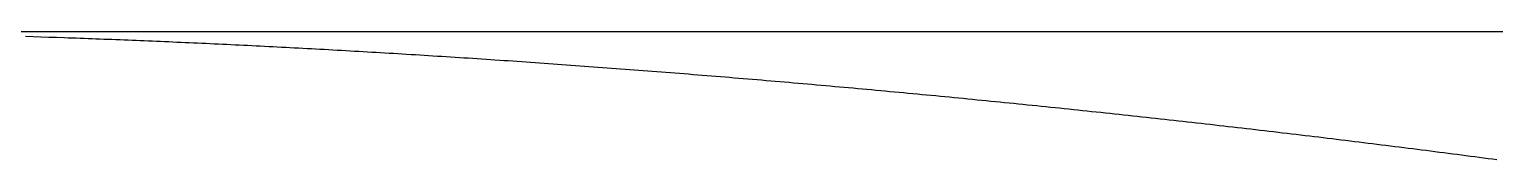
# Model space of a CAD drawing. Extents: x -14 to 315, y -179 to 16.
# Drawn here: x 7.71 to 29.72, y -115.42 to -113.5 of the extents above; entities that cross this region are included whole.
import ezdxf

# ---------------------------------------------------------------- set-up
doc = ezdxf.new("R2010")
doc.units = 0
doc.layers.add('BLACK', color=7, linetype='CONTINUOUS')

msp = doc.modelspace()

# ---------------------------------------------------------------- linework, layer by layer
at = {"layer": 'BLACK', "linetype": 'CONTINUOUS'}
for p, q in [((-2.25, -113.5), (61.75, -113.5)), ((7.651634, -113.571999), (7.767655, -113.575654)), ((7.767655, -113.575654), (7.884119, -113.579404)), ((7.884119, -113.579404), (8.001022, -113.583248)), ((8.001022, -113.583248), (8.11836, -113.587187)), ((8.11836, -113.587187), (8.236129, -113.59122)), ((8.236129, -113.59122), (8.295179, -113.593272)), ((8.295179, -113.593272), (8.354323, -113.595347)), ((8.354323, -113.595347), (8.413584, -113.597447)), ((8.413584, -113.597447), (8.472939, -113.59957)), ((8.472939, -113.59957), (8.532408, -113.601717)), ((8.532408, -113.601717), (8.591972, -113.603888)), ((8.591972, -113.603888), (8.651648, -113.606082)), ((8.651648, -113.606082), (8.711417, -113.608301)), ((8.711417, -113.608301), (8.771297, -113.610543)), ((8.771297, -113.610543), (8.83127, -113.612809)), ((8.83127, -113.612809), (8.891352, -113.615099)), ((8.891352, -113.615099), (8.951527, -113.617412)), ((8.951527, -113.617412), (9.011809, -113.61975)), ((9.011809, -113.61975), (9.072182, -113.622111)), ((9.072182, -113.622111), (9.132662, -113.624496)), ((9.132662, -113.624496), (9.193232, -113.626905)), ((9.193232, -113.626905), (9.253907, -113.629339)), ((9.253907, -113.629339), (9.314672, -113.631795)), ((9.314672, -113.631795), (9.375539, -113.634276)), ((9.375539, -113.634276), (9.436497, -113.636781)), ((9.436497, -113.636781), (9.497555, -113.63931)), ((9.497555, -113.63931), (9.558702, -113.641862)), ((9.558702, -113.641862), (9.619948, -113.644439)), ((9.619948, -113.644439), (9.681283, -113.64704)), ((9.681283, -113.64704), (9.742715, -113.649664)), ((9.742715, -113.649664), (9.804236, -113.652313)), ((9.804236, -113.652313), (9.865851, -113.654985)), ((9.865851, -113.654985), (9.927554, -113.657682)), ((9.927554, -113.657682), (9.989351, -113.660402)), ((9.989351, -113.660402), (10.051235, -113.663147)), ((10.051235, -113.663147), (10.113211, -113.665915)), ((10.113211, -113.665915), (10.175273, -113.668708)), ((10.175273, -113.668708), (10.237425, -113.671524)), ((10.237425, -113.671524), (10.299663, -113.674365)), ((10.299663, -113.674365), (10.361989, -113.677229)), ((10.361989, -113.677229), (10.424401, -113.680118)), ((10.424401, -113.680118), (10.486899, -113.68303)), ((10.486899, -113.68303), (10.549482, -113.685966)), ((10.549482, -113.685966), (10.61215, -113.688927)), ((10.61215, -113.688927), (10.674902, -113.691911)), ((10.674902, -113.691911), (10.737736, -113.69492)), ((10.737736, -113.69492), (10.800655, -113.697952)), ((10.800655, -113.697952), (10.863654, -113.701009)), ((10.863654, -113.701009), (10.926736, -113.704089)), ((10.926736, -113.704089), (10.989898, -113.707194)), ((10.989898, -113.707194), (11.053142, -113.710322)), ((11.053142, -113.710322), (11.116464, -113.713475)), ((11.116464, -113.713475), (11.179868, -113.716651)), ((11.179868, -113.716651), (11.243346, -113.719852)), ((11.243346, -113.719852), (11.306907, -113.723076)), ((11.306907, -113.723076), (11.370541, -113.726324)), ((11.370541, -113.726324), (11.434257, -113.729597)), ((11.434257, -113.729597), (11.498044, -113.732893)), ((11.498044, -113.732893), (11.561912, -113.736213)), ((11.561912, -113.736213), (11.625849, -113.739557)), ((11.625849, -113.739557), (11.689867, -113.742926)), ((11.689867, -113.742926), (11.753953, -113.746318)), ((11.753953, -113.746318), (11.818118, -113.749734)), ((11.818118, -113.749734), (11.882349, -113.753173)), ((11.882349, -113.753173), (11.94666, -113.756637)), ((11.94666, -113.756637), (12.011034, -113.760125)), ((12.011034, -113.760125), (12.075488, -113.763637)), ((12.075488, -113.763637), (12.140003, -113.767172)), ((12.140003, -113.767172), (12.204597, -113.770732)), ((12.204597, -113.770732), (12.269251, -113.774315)), ((12.269251, -113.774315), (12.333983, -113.777922)), ((12.333983, -113.777922), (12.398773, -113.781552)), ((12.398773, -113.781552), (12.463641, -113.785207)), ((12.463641, -113.785207), (12.528565, -113.788886)), ((12.528565, -113.788886), (12.593566, -113.792588)), ((12.593566, -113.792588), (12.658621, -113.796314)), ((12.658621, -113.796314), (12.723753, -113.800064)), ((12.723753, -113.800064), (12.788938, -113.803838)), ((12.788938, -113.803838), (12.854198, -113.807635)), ((12.854198, -113.807635), (12.91951, -113.811456)), ((12.91951, -113.811456), (12.984897, -113.815301)), ((12.984897, -113.815301), (13.050333, -113.81917)), ((13.050333, -113.81917), (13.115844, -113.823062)), ((13.115844, -113.823062), (13.181402, -113.826978)), ((13.181402, -113.826978), (13.247034, -113.830918)), ((13.247034, -113.830918), (13.312713, -113.83488)), ((13.312713, -113.83488), (13.378464, -113.838868)), ((13.378464, -113.838868), (13.44426, -113.842878)), ((13.44426, -113.842878), (13.510128, -113.846912)), ((13.510128, -113.846912), (13.576039, -113.850969)), ((13.576039, -113.850969), (13.642022, -113.855051)), ((13.642022, -113.855051), (13.708045, -113.859155)), ((13.708045, -113.859155), (13.77414, -113.863284)), ((13.77414, -113.863284), (13.840275, -113.867435)), ((13.840275, -113.867435), (13.90648, -113.871611)), ((13.90648, -113.871611), (13.972722, -113.875809)), ((13.972722, -113.875809), (14.039035, -113.880032)), ((14.039035, -113.880032), (14.105383, -113.884277)), ((14.105383, -113.884277), (14.171801, -113.888546)), ((14.171801, -113.888546), (14.238253, -113.892838)), ((14.238253, -113.892838), (14.304774, -113.897154)), ((14.304774, -113.897154), (14.371328, -113.901492)), ((14.371328, -113.901492), (14.437949, -113.905855)), ((14.437949, -113.905855), (14.504602, -113.91024)), ((14.504602, -113.91024), (14.571322, -113.91465)), ((14.571322, -113.91465), (14.638072, -113.919081)), ((14.638072, -113.919081), (14.704888, -113.923537)), ((14.704888, -113.923537), (14.771732, -113.928015)), ((14.771732, -113.928015), (14.838642, -113.932518)), ((14.838642, -113.932518), (14.905578, -113.937042)), ((14.905578, -113.937042), (14.97258, -113.941591)), ((14.97258, -113.941591), (15.039607, -113.946161)), ((15.039607, -113.946161), (15.106698, -113.950756)), ((15.106698, -113.950756), (15.173812, -113.955373)), ((15.173812, -113.955373), (15.240991, -113.960014)), ((15.240991, -113.960014), (15.308191, -113.964676)), ((15.308191, -113.964676), (15.375454, -113.969364)), ((15.375454, -113.969364), (15.442737, -113.974072)), ((15.442737, -113.974072), (15.510084, -113.978805)), ((15.510084, -113.978805), (15.577448, -113.98356)), ((15.577448, -113.98356), (15.644875, -113.988338)), ((15.644875, -113.988338), (15.712318, -113.993139)), ((15.712318, -113.993139), (15.779824, -113.997963)), ((15.779824, -113.997963), (15.847344, -114.002809)), ((15.847344, -114.002809), (15.914925, -114.007679)), ((15.914925, -114.007679), (15.98252, -114.01257)), ((15.98252, -114.01257), (16.050176, -114.017486)), ((16.050176, -114.017486), (16.117843, -114.022423)), ((16.117843, -114.022423), (16.18557, -114.027384)), ((16.18557, -114.027384), (16.253308, -114.032365)), ((16.253308, -114.032365), (16.321105, -114.037372)), ((16.321105, -114.037372), (16.388911, -114.042399)), ((16.388911, -114.042399), (16.456775, -114.04745)), ((16.456775, -114.04745), (16.524647, -114.052522)), ((16.524647, -114.052522), (16.592577, -114.057619)), ((16.592577, -114.057619), (16.660513, -114.062736)), ((16.660513, -114.062736), (16.728506, -114.067878)), ((16.728506, -114.067878), (16.796504, -114.073039)), ((16.796504, -114.073039), (16.864558, -114.078226)), ((16.864558, -114.078226), (16.932615, -114.083432)), ((16.932615, -114.083432), (17.000729, -114.088663)), ((17.000729, -114.088663), (17.068844, -114.093914)), ((17.068844, -114.093914), (17.137015, -114.09919)), ((17.137015, -114.09919), (17.205185, -114.104485)), ((17.205185, -114.104485), (17.273411, -114.109805)), ((17.273411, -114.109805), (17.341635, -114.115145)), ((17.341635, -114.115145), (17.409914, -114.120509)), ((17.409914, -114.120509), (17.478189, -114.125893)), ((17.478189, -114.125893), (17.546519, -114.131302)), ((17.546519, -114.131302), (17.614843, -114.13673)), ((17.614843, -114.13673), (17.683222, -114.142182)), ((17.683222, -114.142182), (17.751594, -114.147654)), ((17.751594, -114.147654), (17.820019, -114.153151)), ((17.820019, -114.153151), (17.888436, -114.158667)), ((17.888436, -114.158667), (17.956906, -114.164207)), ((17.956906, -114.164207), (18.025367, -114.169766)), ((18.025367, -114.169766), (18.09388, -114.17535)), ((18.09388, -114.17535), (18.162382, -114.180953)), ((18.162382, -114.180953), (18.230936, -114.186581)), ((18.230936, -114.186581), (18.299477, -114.192227)), ((18.299477, -114.192227), (18.36807, -114.197898)), ((18.36807, -114.197898), (18.436649, -114.203587)), ((18.436649, -114.203587), (18.505278, -114.209301)), ((18.505278, -114.209301), (18.573893, -114.215034)), ((18.573893, -114.215034), (18.642557, -114.220791)), ((18.642557, -114.220791), (18.711205, -114.226567)), ((18.711205, -114.226567), (18.779903, -114.232367)), ((18.779903, -114.232367), (18.848583, -114.238186)), ((18.848583, -114.238186), (18.917311, -114.244029)), ((18.917311, -114.244029), (18.986021, -114.24989)), ((18.986021, -114.24989), (19.054778, -114.255776)), ((19.054778, -114.255776), (19.123516, -114.26168)), ((19.123516, -114.26168), (19.192301, -114.267608)), ((19.192301, -114.267608), (19.261064, -114.273554)), ((19.261064, -114.273554), (19.329874, -114.279524)), ((19.329874, -114.279524), (19.398662, -114.285513)), ((19.398662, -114.285513), (19.467496, -114.291526)), ((19.467496, -114.291526), (19.536306, -114.297557)), ((19.536306, -114.297557), (19.605161, -114.303611)), ((19.605161, -114.303611), (19.673992, -114.309684)), ((19.673992, -114.309684), (19.742867, -114.315781)), ((19.742867, -114.315781), (19.811716, -114.321896)), ((19.811716, -114.321896), (19.88061, -114.328034)), ((19.88061, -114.328034), (19.949475, -114.33419)), ((19.949475, -114.33419), (20.018385, -114.340371)), ((20.018385, -114.340371), (20.087266, -114.346569)), ((20.087266, -114.346569), (20.15619, -114.35279)), ((20.15619, -114.35279), (20.225084, -114.359029)), ((20.225084, -114.359029), (20.294021, -114.365293)), ((20.294021, -114.365293), (20.362926, -114.371573)), ((20.362926, -114.371573), (20.431874, -114.377877)), ((20.431874, -114.377877), (20.500789, -114.384199)), ((20.500789, -114.384199), (20.569746, -114.390544)), ((20.569746, -114.390544), (20.638669, -114.396907)), ((20.638669, -114.396907), (20.707633, -114.403293)), ((20.707633, -114.403293), (20.776562, -114.409696)), ((20.776562, -114.409696), (20.845532, -114.416124)), ((20.845532, -114.416124), (20.914466, -114.422567)), ((20.914466, -114.422567), (20.98344, -114.429035)), ((20.98344, -114.429035), (21.052377, -114.435519)), ((21.052377, -114.435519), (21.121353, -114.442028)), ((21.121353, -114.442028), (21.190291, -114.448552)), ((21.190291, -114.448552), (21.259267, -114.455101)), ((21.259267, -114.455101), (21.328205, -114.461665)), ((21.328205, -114.461665), (21.39718, -114.468254)), ((21.39718, -114.468254), (21.466115, -114.474859)), ((21.466115, -114.474859), (21.535088, -114.481487)), ((21.535088, -114.481487), (21.604019, -114.488132)), ((21.604019, -114.488132), (21.672988, -114.4948)), ((21.672988, -114.4948), (21.741914, -114.501485)), ((21.741914, -114.501485), (21.810876, -114.508193)), ((21.810876, -114.508193), (21.879795, -114.514917)), ((21.879795, -114.514917), (21.94875, -114.521664)), ((21.94875, -114.521664), (22.01766, -114.528428)), ((22.01766, -114.528428), (22.086606, -114.535214)), ((22.086606, -114.535214), (22.155506, -114.542017)), ((22.155506, -114.542017), (22.224441, -114.548843)), ((22.224441, -114.548843), (22.293328, -114.555685)), ((22.293328, -114.555685), (22.362251, -114.56255)), ((22.362251, -114.56255), (22.431125, -114.56943)), ((22.431125, -114.56943), (22.500034, -114.576334)), ((22.500034, -114.576334), (22.568894, -114.583253)), ((22.568894, -114.583253), (22.637787, -114.590196)), ((22.637787, -114.590196), (22.70663, -114.597154)), ((22.70663, -114.597154), (22.775506, -114.604135)), ((22.775506, -114.604135), (22.844331, -114.611131)), ((22.844331, -114.611131), (22.913189, -114.618151)), ((22.913189, -114.618151), (22.981995, -114.625185)), ((22.981995, -114.625185), (23.050832, -114.632243)), ((23.050832, -114.632243), (23.119617, -114.639316)), ((23.119617, -114.639316), (23.188433, -114.646412)), ((23.188433, -114.646412), (23.257195, -114.653522)), ((23.257195, -114.653522), (23.325989, -114.660656)), ((23.325989, -114.660656), (23.394727, -114.667804)), ((23.394727, -114.667804), (23.463496, -114.674976)), ((23.463496, -114.674976), (23.532209, -114.682162)), ((23.532209, -114.682162), (23.600952, -114.689371)), ((23.600952, -114.689371), (23.669638, -114.696594)), ((23.669638, -114.696594), (23.738353, -114.703841)), ((23.738353, -114.703841), (23.807011, -114.711101)), ((23.807011, -114.711101), (23.875698, -114.718385)), ((23.875698, -114.718385), (23.944326, -114.725683)), ((23.944326, -114.725683), (24.012983, -114.733003)), ((24.012983, -114.733003), (24.08158, -114.740338)), ((24.08158, -114.740338), (24.150206, -114.747696)), ((24.150206, -114.747696), (24.218771, -114.755067)), ((24.218771, -114.755067), (24.287363, -114.762462)), ((24.287363, -114.762462), (24.355894, -114.76987)), ((24.355894, -114.76987), (24.424452, -114.777301)), ((24.424452, -114.777301), (24.492948, -114.784746)), ((24.492948, -114.784746), (24.561471, -114.792213)), ((24.561471, -114.792213), (24.629931, -114.799694)), ((24.629931, -114.799694), (24.698416, -114.807198)), ((24.698416, -114.807198), (24.766838, -114.814715)), ((24.766838, -114.814715), (24.835285, -114.822255)), ((24.835285, -114.822255), (24.903668, -114.829808)), ((24.903668, -114.829808), (24.972076, -114.837384)), ((24.972076, -114.837384), (25.040418, -114.844973)), ((25.040418, -114.844973), (25.108785, -114.852584)), ((25.108785, -114.852584), (25.177086, -114.860209)), ((25.177086, -114.860209), (25.245411, -114.867856)), ((25.245411, -114.867856), (25.313668, -114.875516)), ((25.313668, -114.875516), (25.38195, -114.883199)), ((25.38195, -114.883199), (25.450163, -114.890894)), ((25.450163, -114.890894), (25.5184, -114.898612)), ((25.5184, -114.898612), (25.586568, -114.906343)), ((25.586568, -114.906343), (25.654759, -114.914096)), ((25.654759, -114.914096), (25.72288, -114.921861)), ((25.72288, -114.921861), (25.791024, -114.929649)), ((25.791024, -114.929649), (25.859098, -114.937449)), ((25.859098, -114.937449), (25.927193, -114.945272)), ((25.927193, -114.945272), (25.995217, -114.953107)), ((25.995217, -114.953107), (26.063263, -114.960965)), ((26.063263, -114.960965), (26.131237, -114.968834)), ((26.131237, -114.968834), (26.199232, -114.976726)), ((26.199232, -114.976726), (26.267155, -114.98463)), ((26.267155, -114.98463), (26.335098, -114.992556)), ((26.335098, -114.992556), (26.402968, -115.000494)), ((26.402968, -115.000494), (26.470858, -115.008454)), ((26.470858, -115.008454), (26.538674, -115.016426)), ((26.538674, -115.016426), (26.60651, -115.024421)), ((26.60651, -115.024421), (26.674271, -115.032426)), ((26.674271, -115.032426), (26.742052, -115.040455)), ((26.742052, -115.040455), (26.809757, -115.048494)), ((26.809757, -115.048494), (26.877481, -115.056556)), ((26.877481, -115.056556), (26.945129, -115.064629)), ((26.945129, -115.064629), (27.012795, -115.072724)), ((27.012795, -115.072724), (27.080384, -115.08083)), ((27.080384, -115.08083), (27.147992, -115.088959)), ((27.147992, -115.088959), (27.215522, -115.097098)), ((27.215522, -115.097098), (27.28307, -115.10526)), ((27.28307, -115.10526), (27.35054, -115.113433)), ((27.35054, -115.113433), (27.418026, -115.121627)), ((27.418026, -115.121627), (27.485435, -115.129833)), ((27.485435, -115.129833), (27.552859, -115.13806)), ((27.552859, -115.13806), (27.620205, -115.146298)), ((27.620205, -115.146298), (27.687567, -115.154559)), ((27.687567, -115.154559), (27.754849, -115.162829)), ((27.754849, -115.162829), (27.822146, -115.171122)), ((27.822146, -115.171122), (27.889364, -115.179425)), ((27.889364, -115.179425), (27.956596, -115.18775)), ((27.956596, -115.18775), (28.023748, -115.196085)), ((28.023748, -115.196085), (28.090914, -115.204442)), ((28.090914, -115.204442), (28.157999, -115.21281)), ((28.157999, -115.21281), (28.225098, -115.221199)), ((28.225098, -115.221199), (28.292116, -115.229598)), ((28.292116, -115.229598), (28.359147, -115.238019)), ((28.359147, -115.238019), (28.426095, -115.24645)), ((28.426095, -115.24645), (28.493057, -115.254903)), ((28.493057, -115.254903), (28.559936, -115.263365)), ((28.559936, -115.263365), (28.626828, -115.271849)), ((28.626828, -115.271849), (28.693636, -115.280343)), ((28.693636, -115.280343), (28.760457, -115.288859)), ((28.760457, -115.288859), (28.827194, -115.297384)), ((28.827194, -115.297384), (28.893943, -115.305931)), ((28.893943, -115.305931), (28.960606, -115.314487)), ((28.960606, -115.314487), (29.027282, -115.323065)), ((29.027282, -115.323065), (29.093873, -115.331652)), ((29.093873, -115.331652), (29.160475, -115.340261)), ((29.160475, -115.340261), (29.226991, -115.348878)), ((29.226991, -115.348878), (29.293519, -115.357518)), ((29.293519, -115.357518), (29.359959, -115.366166)), ((29.359959, -115.366166), (29.426411, -115.374836)), ((29.426411, -115.374836), (29.492776, -115.383515)), ((29.492776, -115.383515), (29.559151, -115.392216)), ((29.559151, -115.392216), (29.625438, -115.400925)), ((29.625438, -115.400925), (29.691736, -115.409656)), ((29.691736, -115.409656), (29.757946, -115.418395))]:
    msp.add_line(p, q, dxfattribs=at)

doc.saveas('drawing.dxf')
